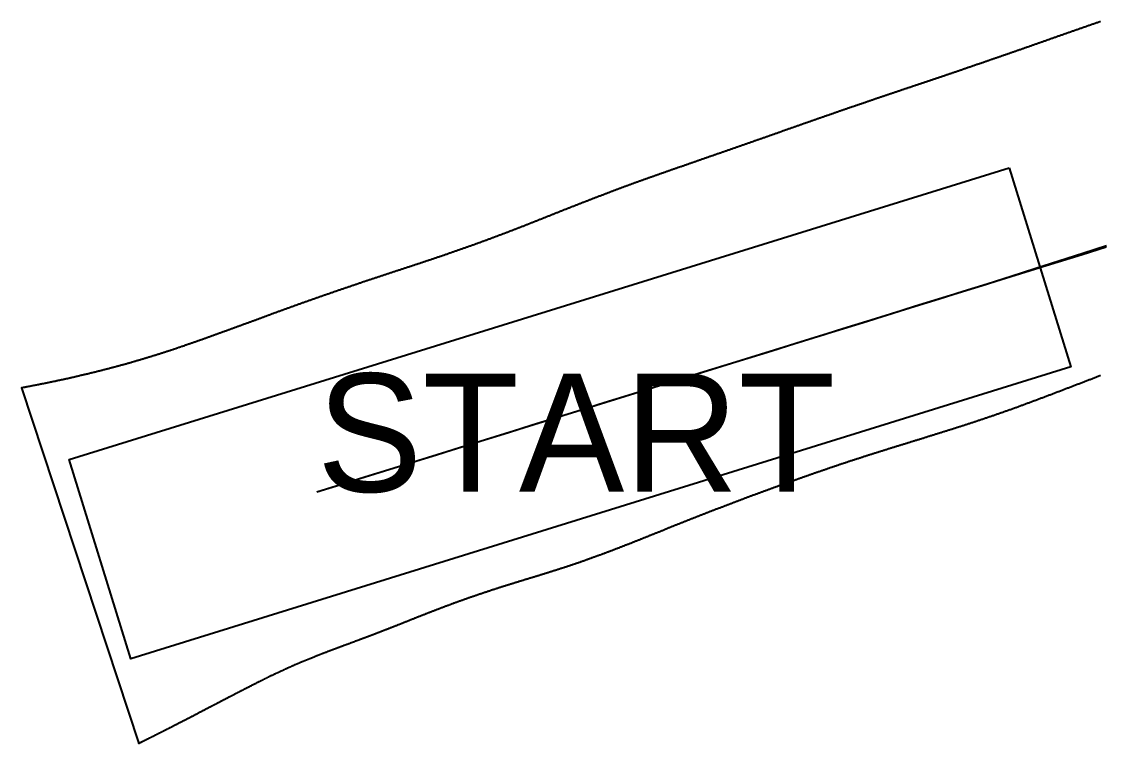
# Model space of a CAD drawing. Header units: millimetres. Extents: x -29284 to 23927, y -13272 to 6553.
# Drawn here: x -24173 to -11261, y -13272 to -4634 of the extents above; entities that cross this region are included whole.
import ezdxf

# ---------------------------------------------------------------- set-up
doc = ezdxf.new("R2010")
doc.units = ezdxf.units.MM
for name, color, linetype in [('PATH_FRONTAXLE_FWD', 4, 'Continuous'), ('PATH_REAR_FWD', 5, 'Continuous'), ('ROAD_BOUNDARY', 8, 'Continuous'), ('START_GOAL', 3, 'Continuous')]:
    doc.layers.add(name, color=color, linetype=linetype)

msp = doc.modelspace()

# ---------------------------------------------------------------- linework, layer by layer
at = {"layer": 'PATH_FRONTAXLE_FWD'}
msp.add_lwpolyline([(-14631, -8397), (-14344, -8308), (-14058, -8219), (-13771, -8130), (-13485, -8041), (-13198, -7953), (-12912, -7864), (-12625, -7775), (-12339, -7686), (-12052, -7597), (-11766, -7508), (-11479, -7419), (-11193, -7330)], dxfattribs=at)
at = {"layer": 'PATH_REAR_FWD'}
msp.add_lwpolyline([(-20639, -10261), (-20352, -10172), (-20066, -10083), (-19779, -9994), (-19493, -9905), (-19206, -9817), (-18920, -9728), (-18633, -9639), (-18347, -9550), (-18060, -9461), (-17774, -9372), (-17487, -9283), (-17201, -9194), (-16914, -9105), (-16628, -9017), (-16341, -8928), (-16055, -8839), (-15768, -8750), (-15481, -8661), (-15195, -8572), (-14908, -8483), (-14622, -8394), (-14335, -8306), (-14049, -8217), (-13762, -8128), (-13476, -8039), (-13189, -7950), (-12903, -7861), (-12617, -7771), (-12330, -7681), (-12045, -7589), (-11759, -7498), (-11473, -7406), (-11188, -7314)], dxfattribs=at)
at = {"layer": 'ROAD_BOUNDARY'}
msp.add_lwpolyline([(-11260, -4634), (-11269, -4637), (-11279, -4640), (-11288, -4643), (-11297, -4647), (-11307, -4650), (-11316, -4653), (-11325, -4656), (-11335, -4660), (-11344, -4663), (-11353, -4666), (-11363, -4669), (-11372, -4673), (-11381, -4676), (-11391, -4679), (-11400, -4682), (-11409, -4686), (-11419, -4689), (-11428, -4692), (-11437, -4696), (-11447, -4699), (-11456, -4702), (-11465, -4705), (-11474, -4708), (-11483, -4712), (-11492, -4715), (-11502, -4718), (-11511, -4721), (-11520, -4724), (-11529, -4728), (-11538, -4731), (-11547, -4734), (-11556, -4737), (-11566, -4740), (-11575, -4744), (-11584, -4747), (-11593, -4750), (-11602, -4753), (-11611, -4756), (-11620, -4760), (-11629, -4763), (-11639, -4766), (-11648, -4769), (-11657, -4772), (-11666, -4776), (-11675, -4779), (-11684, -4782), (-11693, -4785), (-11702, -4788), (-11711, -4792), (-11720, -4795), (-11729, -4798), (-11738, -4801), (-11747, -4804), (-11756, -4807), (-11765, -4810), (-11773, -4813), (-11782, -4816), (-11791, -4820), (-11800, -4823), (-11809, -4826), (-11818, -4829), (-11826, -4832), (-11835, -4835), (-11844, -4838), (-11853, -4841), (-11862, -4844), (-11870, -4847), (-11879, -4850), (-11888, -4853), (-11897, -4857), (-11905, -4860), (-11914, -4863), (-11923, -4866), (-11932, -4869), (-11940, -4872), (-11949, -4875), (-11958, -4878), (-11966, -4881), (-11975, -4884), (-11984, -4887), (-11993, -4890), (-12001, -4893), (-12010, -4896), (-12018, -4899), (-12027, -4902), (-12035, -4905), (-12044, -4908), (-12052, -4911), (-12061, -4914), (-12069, -4917), (-12077, -4920), (-12086, -4923), (-12094, -4926), (-12103, -4929), (-12111, -4932), (-12119, -4935), (-12128, -4938), (-12136, -4940), (-12144, -4943), (-12153, -4946), (-12161, -4949), (-12170, -4952), (-12178, -4955), (-12186, -4958), (-12195, -4961), (-12203, -4964), (-12211, -4967), (-12219, -4970), (-12228, -4972), (-12236, -4975), (-12244, -4978), (-12253, -4981), (-12261, -4984), (-12269, -4987), (-12277, -4990), (-12286, -4993), (-12294, -4995), (-12302, -4998), (-12310, -5001), (-12318, -5004), (-12326, -5007), (-12334, -5009), (-12342, -5012), (-12350, -5015), (-12358, -5018), (-12366, -5021), (-12374, -5023), (-12382, -5026), (-12390, -5029), (-12398, -5032), (-12406, -5034), (-12414, -5037), (-12421, -5040), (-12429, -5043), (-12437, -5045), (-12445, -5048), (-12453, -5051), (-12461, -5054), (-12469, -5056), (-12477, -5059), (-12485, -5062), (-12493, -5065), (-12501, -5067), (-12509, -5070), (-12517, -5073), (-12524, -5076), (-12532, -5078), (-12540, -5081), (-12548, -5084), (-12555, -5086), (-12563, -5089), (-12571, -5092), (-12578, -5094), (-12586, -5097), (-12594, -5100), (-12601, -5102), (-12609, -5105), (-12617, -5107), (-12624, -5110), (-12632, -5113), (-12640, -5115), (-12647, -5118), (-12655, -5121), (-12662, -5123), (-12670, -5126), (-12678, -5128), (-12685, -5131), (-12693, -5134), (-12700, -5136), (-12708, -5139), (-12716, -5142), (-12723, -5144), (-12731, -5147), (-12738, -5149), (-12746, -5152), (-12754, -5155), (-12761, -5157), (-12769, -5160), (-12776, -5162), (-12784, -5165), (-12791, -5167), (-12798, -5170), (-12806, -5172), (-12813, -5175), (-12821, -5178), (-12828, -5180), (-12835, -5183), (-12843, -5185), (-12850, -5188), (-12858, -5190), (-12865, -5193), (-12872, -5195), (-12880, -5198), (-12887, -5200), (-12895, -5203), (-12902, -5205), (-12909, -5208), (-12917, -5210), (-12924, -5213), (-12931, -5215), (-12939, -5218), (-12946, -5220), (-12953, -5223), (-12961, -5225), (-12968, -5228), (-12975, -5230), (-12983, -5233), (-12990, -5235), (-12997, -5238), (-13005, -5240), (-13012, -5243), (-13019, -5245), (-13027, -5248), (-13034, -5250), (-13041, -5253), (-13048, -5255), (-13056, -5258), (-13063, -5260), (-13070, -5263), (-13077, -5265), (-13085, -5267), (-13092, -5270), (-13099, -5272), (-13106, -5275), (-13113, -5277), (-13121, -5280), (-13128, -5282), (-13135, -5285), (-13142, -5287), (-13150, -5289), (-13157, -5292), (-13164, -5294), (-13171, -5297), (-13178, -5299), (-13186, -5302), (-13193, -5304), (-13200, -5307), (-13207, -5309), (-13214, -5311), (-13222, -5314), (-13229, -5316), (-13236, -5319), (-13243, -5321), (-13250, -5324), (-13258, -5326), (-13265, -5328), (-13272, -5331), (-13279, -5333), (-13286, -5336), (-13294, -5338), (-13301, -5341), (-13308, -5343), (-13315, -5345), (-13322, -5348), (-13330, -5350), (-13337, -5353), (-13344, -5355), (-13351, -5358), (-13358, -5360), (-13365, -5362), (-13373, -5365), (-13380, -5367), (-13387, -5370), (-13394, -5372), (-13401, -5374), (-13409, -5377), (-13416, -5379), (-13423, -5382), (-13430, -5384), (-13437, -5387), (-13445, -5389), (-13452, -5391), (-13459, -5394), (-13466, -5396), (-13473, -5399), (-13481, -5401), (-13488, -5404), (-13495, -5406), (-13502, -5408), (-13510, -5411), (-13517, -5413), (-13524, -5416), (-13531, -5418), (-13539, -5421), (-13546, -5423), (-13553, -5426), (-13560, -5428), (-13568, -5430), (-13575, -5433), (-13582, -5435), (-13589, -5438), (-13597, -5440), (-13604, -5443), (-13611, -5445), (-13618, -5448), (-13626, -5450), (-13633, -5452), (-13640, -5455), (-13648, -5457), (-13655, -5460), (-13662, -5462), (-13669, -5465), (-13677, -5467), (-13684, -5470), (-13691, -5472), (-13698, -5474), (-13706, -5477), (-13713, -5479), (-13721, -5482), (-13728, -5484), (-13735, -5487), (-13743, -5489), (-13750, -5492), (-13758, -5494), (-13765, -5497), (-13772, -5499), (-13780, -5502), (-13787, -5504), (-13795, -5507), (-13802, -5509), (-13810, -5512), (-13817, -5514), (-13825, -5517), (-13832, -5520), (-13839, -5522), (-13847, -5525), (-13854, -5527), (-13862, -5530), (-13869, -5532), (-13877, -5535), (-13884, -5537), (-13892, -5540), (-13899, -5542), (-13907, -5545), (-13914, -5547), (-13921, -5550), (-13929, -5552), (-13936, -5555), (-13944, -5557), (-13952, -5560), (-13959, -5563), (-13967, -5565), (-13975, -5568), (-13982, -5570), (-13990, -5573), (-13998, -5576), (-14005, -5578), (-14013, -5581), (-14021, -5583), (-14028, -5586), (-14036, -5589), (-14044, -5591), (-14051, -5594), (-14059, -5597), (-14067, -5599), (-14074, -5602), (-14082, -5604), (-14090, -5607), (-14098, -5610), (-14105, -5612), (-14113, -5615), (-14121, -5618), (-14129, -5620), (-14136, -5623), (-14144, -5626), (-14152, -5628), (-14159, -5631), (-14167, -5633), (-14175, -5636), (-14183, -5639), (-14191, -5641), (-14198, -5644), (-14206, -5647), (-14214, -5650), (-14222, -5652), (-14230, -5655), (-14238, -5658), (-14246, -5661), (-14254, -5663), (-14262, -5666), (-14270, -5669), (-14278, -5671), (-14286, -5674), (-14294, -5677), (-14302, -5680), (-14310, -5683), (-14318, -5685), (-14326, -5688), (-14334, -5691), (-14342, -5694), (-14350, -5696), (-14358, -5699), (-14366, -5702), (-14374, -5705), (-14383, -5707), (-14391, -5710), (-14399, -5713), (-14407, -5716), (-14415, -5719), (-14423, -5721), (-14431, -5724), (-14439, -5727), (-14447, -5730), (-14455, -5733), (-14464, -5736), (-14472, -5738), (-14480, -5741), (-14488, -5744), (-14497, -5747), (-14505, -5750), (-14513, -5753), (-14522, -5756), (-14530, -5759), (-14538, -5761), (-14546, -5764), (-14555, -5767), (-14563, -5770), (-14571, -5773), (-14580, -5776), (-14588, -5779), (-14596, -5782), (-14605, -5785), (-14613, -5788), (-14621, -5790), (-14630, -5793), (-14638, -5796), (-14647, -5799), (-14655, -5802), (-14663, -5805), (-14672, -5808), (-14680, -5811), (-14688, -5814), (-14697, -5817), (-14705, -5820), (-14714, -5823), (-14722, -5826), (-14731, -5829), (-14739, -5832), (-14748, -5835), (-14756, -5838), (-14765, -5841), (-14773, -5844), (-14782, -5846), (-14790, -5849), (-14799, -5852), (-14807, -5855), (-14816, -5858), (-14825, -5861), (-14833, -5864), (-14842, -5868), (-14850, -5871), (-14859, -5874), (-14867, -5877), (-14876, -5880), (-14885, -5883), (-14893, -5886), (-14902, -5889), (-14910, -5892), (-14919, -5895), (-14927, -5898), (-14936, -5901), (-14945, -5904), (-14953, -5907), (-14962, -5910), (-14970, -5913), (-14979, -5916), (-14988, -5919), (-14996, -5922), (-15005, -5925), (-15014, -5928), (-15022, -5931), (-15031, -5934), (-15040, -5937), (-15048, -5940), (-15057, -5943), (-15066, -5946), (-15074, -5949), (-15083, -5952), (-15092, -5955), (-15100, -5959), (-15109, -5962), (-15118, -5965), (-15127, -5968), (-15135, -5971), (-15144, -5974), (-15153, -5977), (-15161, -5980), (-15170, -5983), (-15179, -5986), (-15187, -5989), (-15196, -5992), (-15205, -5995), (-15214, -5998), (-15222, -6001), (-15231, -6004), (-15240, -6008), (-15248, -6011), (-15257, -6014), (-15266, -6017), (-15274, -6020), (-15283, -6023), (-15292, -6026), (-15300, -6029), (-15309, -6032), (-15318, -6035), (-15327, -6038), (-15335, -6041), (-15344, -6044), (-15353, -6047), (-15361, -6050), (-15370, -6053), (-15379, -6056), (-15387, -6059), (-15396, -6062), (-15405, -6066), (-15413, -6069), (-15422, -6072), (-15431, -6075), (-15439, -6078), (-15448, -6081), (-15457, -6084), (-15465, -6087), (-15474, -6090), (-15483, -6093), (-15491, -6096), (-15500, -6099), (-15509, -6102), (-15517, -6105), (-15526, -6108), (-15535, -6111), (-15543, -6114), (-15552, -6117), (-15561, -6120), (-15569, -6123), (-15578, -6126), (-15586, -6129), (-15595, -6132), (-15603, -6135), (-15612, -6138), (-15621, -6141), (-15629, -6144), (-15638, -6147), (-15646, -6150), (-15655, -6153), (-15663, -6156), (-15672, -6159), (-15680, -6162), (-15689, -6165), (-15698, -6168), (-15706, -6171), (-15715, -6174), (-15723, -6177), (-15732, -6180), (-15740, -6183), (-15749, -6186), (-15757, -6189), (-15766, -6192), (-15774, -6195), (-15783, -6198), (-15791, -6201), (-15800, -6204), (-15808, -6207), (-15817, -6209), (-15825, -6212), (-15834, -6215), (-15842, -6218), (-15850, -6221), (-15859, -6224), (-15867, -6227), (-15876, -6230), (-15884, -6233), (-15892, -6236), (-15901, -6239), (-15909, -6241), (-15918, -6244), (-15926, -6247), (-15934, -6250), (-15943, -6253), (-15951, -6256), (-15959, -6259), (-15968, -6262), (-15976, -6265), (-15984, -6268), (-15993, -6270), (-16001, -6273), (-16009, -6276), (-16018, -6279), (-16026, -6282), (-16034, -6285), (-16043, -6288), (-16051, -6291), (-16059, -6293), (-16068, -6296), (-16076, -6299), (-16084, -6302), (-16092, -6305), (-16101, -6308), (-16109, -6311), (-16117, -6313), (-16125, -6316), (-16133, -6319), (-16142, -6322), (-16150, -6325), (-16158, -6328), (-16166, -6330), (-16174, -6333), (-16182, -6336), (-16191, -6339), (-16199, -6342), (-16207, -6345), (-16215, -6347), (-16223, -6350), (-16231, -6353), (-16240, -6356), (-16248, -6359), (-16256, -6362), (-16264, -6364), (-16272, -6367), (-16280, -6370), (-16288, -6373), (-16297, -6376), (-16305, -6379), (-16313, -6381), (-16321, -6384), (-16329, -6387), (-16337, -6390), (-16345, -6393), (-16353, -6395), (-16361, -6398), (-16369, -6401), (-16377, -6404), (-16386, -6407), (-16394, -6409), (-16402, -6412), (-16410, -6415), (-16418, -6418), (-16426, -6421), (-16434, -6424), (-16442, -6426), (-16450, -6429), (-16458, -6432), (-16466, -6435), (-16474, -6438), (-16482, -6440), (-16490, -6443), (-16498, -6446), (-16506, -6449), (-16514, -6452), (-16522, -6454), (-16530, -6457), (-16538, -6460), (-16546, -6463), (-16554, -6466), (-16562, -6469), (-16570, -6471), (-16578, -6474), (-16586, -6477), (-16594, -6480), (-16602, -6483), (-16610, -6486), (-16618, -6488), (-16626, -6491), (-16634, -6494), (-16642, -6497), (-16650, -6500), (-16658, -6503), (-16666, -6505), (-16674, -6508), (-16682, -6511), (-16690, -6514), (-16698, -6517), (-16706, -6520), (-16714, -6522), (-16722, -6525), (-16730, -6528), (-16738, -6531), (-16746, -6534), (-16754, -6537), (-16762, -6540), (-16769, -6542), (-16777, -6545), (-16785, -6548), (-16793, -6551), (-16801, -6554), (-16809, -6557), (-16817, -6560), (-16825, -6563), (-16833, -6565), (-16841, -6568), (-16849, -6571), (-16857, -6574), (-16865, -6577), (-16873, -6580), (-16881, -6583), (-16889, -6586), (-16897, -6589), (-16905, -6592), (-16913, -6595), (-16921, -6598), (-16929, -6600), (-16937, -6603), (-16945, -6606), (-16953, -6609), (-16961, -6612), (-16969, -6615), (-16977, -6618), (-16985, -6621), (-16993, -6624), (-17001, -6627), (-17009, -6630), (-17017, -6633), (-17025, -6636), (-17033, -6639), (-17041, -6642), (-17049, -6645), (-17057, -6648), (-17065, -6651), (-17073, -6654), (-17081, -6657), (-17089, -6660), (-17097, -6663), (-17105, -6666), (-17113, -6669), (-17121, -6672), (-17129, -6675), (-17137, -6678), (-17145, -6681), (-17153, -6684), (-17161, -6687), (-17170, -6690), (-17178, -6693), (-17186, -6696), (-17194, -6700), (-17202, -6703), (-17210, -6706), (-17218, -6709), (-17226, -6712), (-17234, -6715), (-17242, -6718), (-17250, -6721), (-17259, -6724), (-17267, -6727), (-17275, -6730), (-17283, -6734), (-17291, -6737), (-17299, -6740), (-17307, -6743), (-17315, -6746), (-17323, -6749), (-17332, -6752), (-17340, -6755), (-17348, -6759), (-17356, -6762), (-17364, -6765), (-17372, -6768), (-17380, -6771), (-17388, -6774), (-17397, -6778), (-17405, -6781), (-17413, -6784), (-17421, -6787), (-17429, -6790), (-17438, -6794), (-17446, -6797), (-17454, -6800), (-17462, -6803), (-17471, -6806), (-17479, -6810), (-17487, -6813), (-17495, -6816), (-17503, -6819), (-17512, -6823), (-17520, -6826), (-17528, -6829), (-17536, -6832), (-17545, -6836), (-17553, -6839), (-17561, -6842), (-17569, -6845), (-17577, -6848), (-17586, -6852), (-17594, -6855), (-17602, -6858), (-17610, -6862), (-17619, -6865), (-17627, -6868), (-17635, -6871), (-17643, -6875), (-17652, -6878), (-17660, -6881), (-17668, -6884), (-17677, -6888), (-17685, -6891), (-17693, -6894), (-17702, -6898), (-17710, -6901), (-17718, -6904), (-17727, -6908), (-17735, -6911), (-17743, -6914), (-17752, -6918), (-17760, -6921), (-17768, -6924), (-17777, -6927), (-17785, -6931), (-17793, -6934), (-17802, -6937), (-17810, -6941), (-17818, -6944), (-17827, -6947), (-17835, -6951), (-17843, -6954), (-17852, -6957), (-17860, -6961), (-17868, -6964), (-17877, -6967), (-17885, -6971), (-17893, -6974), (-17902, -6977), (-17910, -6981), (-17919, -6984), (-17927, -6987), (-17935, -6991), (-17944, -6994), (-17952, -6997), (-17961, -7001), (-17969, -7004), (-17977, -7007), (-17986, -7011), (-17994, -7014), (-18003, -7017), (-18011, -7021), (-18020, -7024), (-18028, -7027), (-18036, -7031), (-18045, -7034), (-18053, -7037), (-18062, -7041), (-18070, -7044), (-18079, -7047), (-18087, -7050), (-18095, -7054), (-18104, -7057), (-18112, -7060), (-18121, -7064), (-18129, -7067), (-18138, -7070), (-18146, -7074), (-18154, -7077), (-18163, -7080), (-18171, -7084), (-18180, -7087), (-18188, -7090), (-18197, -7093), (-18205, -7097), (-18214, -7100), (-18222, -7103), (-18231, -7107), (-18239, -7110), (-18248, -7113), (-18256, -7117), (-18264, -7120), (-18273, -7123), (-18281, -7126), (-18290, -7130), (-18298, -7133), (-18307, -7136), (-18315, -7139), (-18324, -7143), (-18332, -7146), (-18341, -7149), (-18349, -7152), (-18358, -7156), (-18366, -7159), (-18375, -7162), (-18383, -7165), (-18392, -7169), (-18400, -7172), (-18409, -7175), (-18417, -7178), (-18426, -7182), (-18434, -7185), (-18443, -7188), (-18451, -7191), (-18460, -7194), (-18468, -7198), (-18477, -7201), (-18485, -7204), (-18494, -7207), (-18502, -7210), (-18511, -7214), (-18519, -7217), (-18528, -7220), (-18536, -7223), (-18545, -7226), (-18553, -7230), (-18562, -7233), (-18570, -7236), (-18579, -7239), (-18587, -7242), (-18596, -7245), (-18604, -7248), (-18613, -7252), (-18621, -7255), (-18630, -7258), (-18639, -7261), (-18647, -7264), (-18656, -7267), (-18664, -7270), (-18673, -7273), (-18681, -7277), (-18690, -7280), (-18698, -7283), (-18707, -7286), (-18715, -7289), (-18724, -7292), (-18732, -7295), (-18741, -7298), (-18750, -7301), (-18758, -7304), (-18767, -7308), (-18775, -7311), (-18784, -7314), (-18792, -7317), (-18801, -7320), (-18809, -7323), (-18818, -7326), (-18827, -7329), (-18835, -7332), (-18844, -7335), (-18852, -7338), (-18861, -7341), (-18869, -7344), (-18878, -7347), (-18887, -7350), (-18895, -7353), (-18904, -7356), (-18912, -7359), (-18921, -7362), (-18930, -7365), (-18938, -7368), (-18947, -7371), (-18955, -7374), (-18964, -7377), (-18973, -7380), (-18981, -7383), (-18990, -7386), (-18998, -7389), (-19007, -7392), (-19016, -7395), (-19024, -7398), (-19033, -7401), (-19042, -7404), (-19050, -7407), (-19059, -7410), (-19068, -7413), (-19076, -7416), (-19085, -7419), (-19094, -7422), (-19102, -7425), (-19111, -7428), (-19120, -7431), (-19128, -7434), (-19137, -7437), (-19146, -7440), (-19154, -7443), (-19163, -7446), (-19172, -7449), (-19180, -7451), (-19189, -7454), (-19198, -7457), (-19206, -7460), (-19215, -7463), (-19224, -7466), (-19232, -7469), (-19241, -7472), (-19250, -7475), (-19258, -7478), (-19267, -7481), (-19276, -7484), (-19285, -7487), (-19294, -7490), (-19302, -7493), (-19311, -7495), (-19320, -7498), (-19329, -7501), (-19337, -7504), (-19346, -7507), (-19355, -7510), (-19364, -7513), (-19373, -7516), (-19381, -7519), (-19390, -7522), (-19399, -7525), (-19408, -7528), (-19417, -7531), (-19425, -7533), (-19434, -7536), (-19443, -7539), (-19452, -7542), (-19461, -7545), (-19469, -7548), (-19478, -7551), (-19487, -7554), (-19496, -7557), (-19505, -7560), (-19514, -7563), (-19522, -7566), (-19531, -7568), (-19540, -7571), (-19549, -7574), (-19558, -7577), (-19567, -7580), (-19576, -7583), (-19585, -7586), (-19594, -7589), (-19603, -7592), (-19612, -7595), (-19620, -7598), (-19629, -7601), (-19638, -7604), (-19647, -7607), (-19656, -7610), (-19665, -7613), (-19674, -7615), (-19683, -7618), (-19692, -7621), (-19701, -7624), (-19710, -7627), (-19719, -7630), (-19728, -7633), (-19737, -7636), (-19746, -7639), (-19755, -7642), (-19764, -7645), (-19773, -7648), (-19782, -7651), (-19791, -7654), (-19800, -7657), (-19809, -7660), (-19818, -7663), (-19827, -7666), (-19836, -7669), (-19845, -7672), (-19854, -7675), (-19863, -7678), (-19872, -7681), (-19881, -7684), (-19890, -7687), (-19899, -7690), (-19909, -7693), (-19918, -7696), (-19927, -7699), (-19936, -7702), (-19945, -7705), (-19954, -7708), (-19963, -7711), (-19972, -7714), (-19981, -7717), (-19990, -7720), (-20000, -7723), (-20009, -7726), (-20018, -7729), (-20027, -7732), (-20036, -7735), (-20045, -7738), (-20054, -7741), (-20063, -7744), (-20072, -7747), (-20082, -7750), (-20091, -7753), (-20100, -7756), (-20109, -7759), (-20118, -7763), (-20127, -7766), (-20136, -7769), (-20145, -7772), (-20155, -7775), (-20164, -7778), (-20173, -7781), (-20182, -7784), (-20191, -7787), (-20200, -7790), (-20210, -7793), (-20219, -7796), (-20228, -7800), (-20237, -7803), (-20246, -7806), (-20256, -7809), (-20265, -7812), (-20274, -7815), (-20283, -7818), (-20292, -7821), (-20301, -7824), (-20311, -7828), (-20320, -7831), (-20329, -7834), (-20338, -7837), (-20347, -7840), (-20356, -7843), (-20365, -7846), (-20375, -7849), (-20384, -7853), (-20393, -7856), (-20402, -7859), (-20411, -7862), (-20420, -7865), (-20430, -7868), (-20439, -7872), (-20448, -7875), (-20457, -7878), (-20466, -7881), (-20475, -7884), (-20484, -7887), (-20493, -7890), (-20502, -7894), (-20512, -7897), (-20521, -7900), (-20530, -7903), (-20539, -7906), (-20548, -7909), (-20557, -7913), (-20566, -7916), (-20575, -7919), (-20584, -7922), (-20593, -7925), (-20602, -7928), (-20612, -7932), (-20621, -7935), (-20630, -7938), (-20639, -7941), (-20648, -7944), (-20657, -7948), (-20666, -7951), (-20675, -7954), (-20684, -7957), (-20693, -7960), (-20702, -7963), (-20711, -7967), (-20720, -7970), (-20729, -7973), (-20738, -7976), (-20747, -7979), (-20756, -7982), (-20765, -7986), (-20773, -7989), (-20782, -7992), (-20791, -7995), (-20800, -7998), (-20809, -8001), (-20818, -8005), (-20827, -8008), (-20836, -8011), (-20844, -8014), (-20853, -8017), (-20862, -8020), (-20871, -8024), (-20880, -8027), (-20889, -8030), (-20897, -8033), (-20906, -8036), (-20915, -8039), (-20924, -8043), (-20933, -8046), (-20941, -8049), (-20950, -8052), (-20959, -8055), (-20968, -8058), (-20977, -8062), (-20985, -8065), (-20994, -8068), (-21003, -8071), (-21011, -8074), (-21020, -8077), (-21028, -8080), (-21037, -8083), (-21045, -8087), (-21054, -8090), (-21063, -8093), (-21071, -8096), (-21080, -8099), (-21088, -8102), (-21097, -8105), (-21105, -8108), (-21114, -8111), (-21122, -8114), (-21131, -8118), (-21139, -8121), (-21148, -8124), (-21156, -8127), (-21164, -8130), (-21173, -8133), (-21181, -8136), (-21190, -8139), (-21198, -8142), (-21207, -8145), (-21215, -8148), (-21223, -8151), (-21232, -8155), (-21240, -8158), (-21249, -8161), (-21257, -8164), (-21265, -8167), (-21274, -8170), (-21282, -8173), (-21290, -8176), (-21298, -8179), (-21306, -8182), (-21314, -8185), (-21322, -8188), (-21330, -8191), (-21339, -8194), (-21347, -8197), (-21355, -8200), (-21363, -8203), (-21371, -8206), (-21379, -8209), (-21387, -8211), (-21395, -8214), (-21403, -8217), (-21411, -8220), (-21419, -8223), (-21427, -8226), (-21435, -8229), (-21443, -8232), (-21451, -8235), (-21459, -8238), (-21467, -8241), (-21475, -8244), (-21483, -8247), (-21491, -8250), (-21499, -8253), (-21507, -8256), (-21515, -8259), (-21523, -8262), (-21531, -8264), (-21538, -8267), (-21546, -8270), (-21554, -8273), (-21561, -8276), (-21569, -8279), (-21577, -8281), (-21584, -8284), (-21592, -8287), (-21600, -8290), (-21607, -8293), (-21615, -8295), (-21623, -8298), (-21630, -8301), (-21638, -8304), (-21646, -8307), (-21653, -8309), (-21661, -8312), (-21669, -8315), (-21676, -8318), (-21684, -8321), (-21691, -8323), (-21699, -8326), (-21707, -8329), (-21714, -8332), (-21722, -8334), (-21729, -8337), (-21737, -8340), (-21744, -8343), (-21752, -8346), (-21760, -8348), (-21767, -8351), (-21775, -8354), (-21782, -8356), (-21789, -8359), (-21797, -8362), (-21804, -8364), (-21811, -8367), (-21819, -8370), (-21826, -8372), (-21833, -8375), (-21841, -8378), (-21848, -8380), (-21855, -8383), (-21863, -8386), (-21870, -8388), (-21877, -8391), (-21885, -8394), (-21892, -8396), (-21899, -8399), (-21907, -8402), (-21914, -8404), (-21921, -8407), (-21929, -8410), (-21936, -8412), (-21943, -8415), (-21951, -8417), (-21958, -8420), (-21965, -8423), (-21973, -8425), (-21980, -8428), (-21987, -8430), (-21994, -8433), (-22002, -8436), (-22009, -8438), (-22016, -8441), (-22023, -8443), (-22031, -8446), (-22038, -8448), (-22045, -8451), (-22052, -8453), (-22059, -8456), (-22067, -8459), (-22074, -8461), (-22081, -8464), (-22088, -8466), (-22095, -8469), (-22103, -8471), (-22110, -8474), (-22117, -8476), (-22124, -8479), (-22131, -8481), (-22138, -8484), (-22146, -8486), (-22153, -8489), (-22160, -8491), (-22167, -8494), (-22174, -8496), (-22182, -8499), (-22189, -8501), (-22196, -8504), (-22203, -8506), (-22210, -8508), (-22218, -8511), (-22225, -8513), (-22232, -8516), (-22239, -8518), (-22246, -8521), (-22254, -8523), (-22261, -8526), (-22268, -8528), (-22275, -8531), (-22282, -8533), (-22290, -8535), (-22297, -8538), (-22304, -8540), (-22311, -8543), (-22319, -8545), (-22326, -8548), (-22333, -8550), (-22340, -8552), (-22347, -8555), (-22355, -8557), (-22362, -8560), (-22369, -8562), (-22376, -8564), (-22384, -8567), (-22391, -8569), (-22398, -8572), (-22405, -8574), (-22413, -8576), (-22420, -8579), (-22427, -8581), (-22434, -8583), (-22442, -8586), (-22449, -8588), (-22456, -8590), (-22464, -8593), (-22471, -8595), (-22478, -8598), (-22486, -8600), (-22493, -8602), (-22501, -8605), (-22508, -8607), (-22515, -8609), (-22523, -8612), (-22530, -8614), (-22538, -8617), (-22545, -8619), (-22553, -8621), (-22560, -8624), (-22567, -8626), (-22575, -8628), (-22582, -8631), (-22590, -8633), (-22597, -8635), (-22605, -8638), (-22612, -8640), (-22620, -8642), (-22627, -8645), (-22635, -8647), (-22642, -8649), (-22650, -8651), (-22657, -8654), (-22665, -8656), (-22672, -8658), (-22680, -8661), (-22687, -8663), (-22695, -8665), (-22703, -8667), (-22710, -8670), (-22718, -8672), (-22726, -8674), (-22734, -8677), (-22742, -8679), (-22749, -8681), (-22757, -8684), (-22765, -8686), (-22773, -8688), (-22781, -8691), (-22788, -8693), (-22796, -8695), (-22804, -8698), (-22812, -8700), (-22820, -8702), (-22828, -8704), (-22836, -8707), (-22843, -8709), (-22851, -8711), (-22859, -8714), (-22867, -8716), (-22875, -8718), (-22883, -8720), (-22891, -8723), (-22899, -8725), (-22907, -8727), (-22915, -8729), (-22923, -8732), (-22931, -8734), (-22939, -8736), (-22947, -8738), (-22955, -8740), (-22963, -8743), (-22971, -8745), (-22980, -8747), (-22988, -8750), (-22996, -8752), (-23004, -8754), (-23013, -8756), (-23021, -8759), (-23029, -8761), (-23038, -8763), (-23046, -8765), (-23055, -8768), (-23063, -8770), (-23071, -8772), (-23080, -8774), (-23088, -8777), (-23097, -8779), (-23105, -8781), (-23114, -8783), (-23122, -8786), (-23130, -8788), (-23139, -8790), (-23147, -8792), (-23156, -8794), (-23164, -8797), (-23173, -8799), (-23181, -8801), (-23190, -8803), (-23199, -8805), (-23207, -8808), (-23216, -8810), (-23224, -8812), (-23233, -8814), (-23242, -8816), (-23251, -8819), (-23260, -8821), (-23269, -8823), (-23278, -8825), (-23287, -8828), (-23296, -8830), (-23305, -8832), (-23314, -8834), (-23323, -8837), (-23332, -8839), (-23341, -8841), (-23350, -8843), (-23359, -8845), (-23368, -8848), (-23377, -8850), (-23386, -8852), (-23395, -8854), (-23404, -8856), (-23414, -8858), (-23423, -8861), (-23432, -8863), (-23441, -8865), (-23450, -8867), (-23459, -8869), (-23469, -8871), (-23478, -8874), (-23487, -8876), (-23497, -8878), (-23506, -8880), (-23515, -8882), (-23523, -8884), (-23531, -8886), (-23538, -8887), (-23546, -8889), (-23553, -8891), (-23561, -8893), (-23569, -8894), (-23577, -8896), (-23585, -8898), (-23592, -8900), (-23600, -8901), (-23608, -8903), (-23616, -8905), (-23623, -8907), (-23631, -8908), (-23639, -8910), (-23647, -8912), (-23655, -8913), (-23663, -8915), (-23670, -8917), (-23678, -8919), (-23686, -8920), (-23694, -8922), (-23702, -8924), (-23710, -8925), (-23718, -8927), (-23726, -8929), (-23734, -8930), (-23742, -8932), (-23750, -8934), (-23758, -8936), (-23765, -8937), (-23772, -8939), (-23778, -8940), (-23784, -8941), (-23790, -8942), (-23796, -8944), (-23802, -8945), (-23808, -8946), (-23815, -8947), (-23821, -8949), (-23827, -8950), (-23833, -8951), (-23839, -8953), (-23846, -8954), (-23852, -8955), (-23858, -8956), (-23864, -8958), (-23871, -8959), (-23877, -8960), (-23883, -8961), (-23889, -8963), (-23895, -8964), (-23902, -8965), (-23908, -8967), (-23914, -8968), (-23920, -8969), (-23927, -8970), (-23933, -8971), (-23939, -8973), (-23946, -8974), (-23953, -8975), (-23959, -8977), (-23964, -8978), (-23969, -8979), (-23974, -8980), (-23978, -8980), (-23982, -8981), (-23986, -8982), (-23990, -8983), (-23994, -8984), (-23999, -8984), (-24003, -8985), (-24007, -8986), (-24012, -8987), (-24016, -8988), (-24020, -8989), (-24025, -8989), (-24029, -8990), (-24033, -8991), (-24037, -8992), (-24042, -8993), (-24046, -8994), (-24050, -8994), (-24055, -8995), (-24059, -8996), (-24063, -8997), (-24068, -8998), (-24072, -8999), (-24076, -8999), (-24081, -9000), (-24085, -9001), (-24090, -9002), (-24094, -9003), (-24099, -9004), (-24103, -9004), (-24105, -9005), (-24108, -9005), (-24109, -9006), (-24111, -9006), (-24113, -9006), (-24116, -9007), (-24118, -9007), (-24120, -9008), (-24122, -9008), (-24125, -9008), (-24127, -9009), (-24129, -9009), (-24131, -9010), (-24133, -9010), (-24135, -9011), (-24138, -9011), (-24140, -9011), (-24142, -9012), (-24144, -9012), (-24147, -9013), (-24149, -9013), (-24151, -9013), (-24153, -9014), (-24155, -9014), (-24158, -9015), (-24160, -9015), (-24162, -9015), (-24164, -9016), (-24166, -9016), (-24169, -9017), (-24171, -9017), (-24173, -9017), (-22771, -13272), (-22770, -13271), (-22768, -13271), (-22767, -13270), (-22765, -13269), (-22764, -13268), (-22762, -13268), (-22761, -13267), (-22759, -13266), (-22758, -13265), (-22757, -13265), (-22755, -13264), (-22754, -13263), (-22752, -13262), (-22751, -13262), (-22749, -13261), (-22748, -13260), (-22746, -13259), (-22745, -13259), (-22743, -13258), (-22742, -13257), (-22740, -13257), (-22739, -13256), (-22737, -13255), (-22736, -13254), (-22734, -13254), (-22733, -13253), (-22731, -13252), (-22730, -13251), (-22729, -13251), (-22728, -13250), (-22726, -13249), (-22724, -13248), (-22722, -13247), (-22719, -13246), (-22716, -13244), (-22712, -13243), (-22709, -13241), (-22707, -13240), (-22704, -13238), (-22701, -13237), (-22698, -13235), (-22695, -13234), (-22692, -13232), (-22689, -13231), (-22686, -13229), (-22683, -13228), (-22680, -13226), (-22677, -13225), (-22675, -13223), (-22672, -13222), (-22669, -13221), (-22666, -13219), (-22663, -13218), (-22660, -13216), (-22657, -13215), (-22654, -13213), (-22651, -13212), (-22648, -13210), (-22645, -13209), (-22643, -13207), (-22640, -13206), (-22637, -13205), (-22634, -13203), (-22631, -13201), (-22627, -13199), (-22623, -13197), (-22618, -13195), (-22614, -13193), (-22609, -13190), (-22605, -13188), (-22601, -13186), (-22597, -13184), (-22592, -13182), (-22588, -13180), (-22584, -13178), (-22579, -13175), (-22575, -13173), (-22571, -13171), (-22566, -13169), (-22562, -13167), (-22558, -13164), (-22554, -13162), (-22549, -13160), (-22545, -13158), (-22541, -13156), (-22537, -13154), (-22532, -13151), (-22528, -13149), (-22524, -13147), (-22519, -13145), (-22515, -13143), (-22511, -13141), (-22507, -13138), (-22503, -13136), (-22498, -13134), (-22494, -13132), (-22489, -13129), (-22483, -13126), (-22477, -13123), (-22471, -13120), (-22466, -13118), (-22460, -13115), (-22455, -13112), (-22449, -13109), (-22443, -13106), (-22438, -13103), (-22432, -13101), (-22427, -13098), (-22421, -13095), (-22416, -13092), (-22410, -13089), (-22404, -13086), (-22399, -13083), (-22393, -13081), (-22388, -13078), (-22382, -13075), (-22377, -13072), (-22371, -13069), (-22366, -13066), (-22360, -13064), (-22354, -13061), (-22349, -13058), (-22343, -13055), (-22338, -13052), (-22333, -13049), (-22327, -13047), (-22322, -13044), (-22316, -13041), (-22309, -13038), (-22303, -13034), (-22296, -13031), (-22289, -13027), (-22282, -13023), (-22275, -13020), (-22269, -13016), (-22262, -13013), (-22255, -13010), (-22248, -13006), (-22242, -13003), (-22235, -12999), (-22228, -12996), (-22222, -12992), (-22215, -12989), (-22208, -12985), (-22201, -12982), (-22195, -12978), (-22188, -12975), (-22181, -12971), (-22175, -12968), (-22168, -12965), (-22161, -12961), (-22155, -12958), (-22148, -12954), (-22141, -12951), (-22135, -12947), (-22128, -12944), (-22121, -12940), (-22115, -12937), (-22108, -12933), (-22101, -12930), (-22095, -12927), (-22088, -12923), (-22082, -12920), (-22075, -12917), (-22069, -12913), (-22062, -12910), (-22056, -12906), (-22050, -12903), (-22043, -12900), (-22037, -12896), (-22030, -12893), (-22024, -12890), (-22017, -12886), (-22011, -12883), (-22004, -12880), (-21998, -12876), (-21991, -12873), (-21985, -12869), (-21979, -12866), (-21972, -12863), (-21966, -12859), (-21959, -12856), (-21953, -12853), (-21946, -12849), (-21940, -12846), (-21934, -12843), (-21927, -12839), (-21921, -12836), (-21914, -12833), (-21908, -12829), (-21902, -12826), (-21895, -12823), (-21889, -12819), (-21883, -12816), (-21877, -12813), (-21870, -12810), (-21864, -12806), (-21858, -12803), (-21852, -12800), (-21846, -12797), (-21839, -12793), (-21833, -12790), (-21827, -12787), (-21821, -12784), (-21815, -12781), (-21808, -12777), (-21802, -12774), (-21796, -12771), (-21790, -12768), (-21784, -12764), (-21777, -12761), (-21771, -12758), (-21765, -12755), (-21759, -12752), (-21753, -12748), (-21747, -12745), (-21741, -12742), (-21734, -12739), (-21728, -12736), (-21722, -12732), (-21716, -12729), (-21710, -12726), (-21704, -12723), (-21698, -12720), (-21692, -12716), (-21686, -12713), (-21680, -12710), (-21674, -12707), (-21668, -12704), (-21662, -12701), (-21656, -12698), (-21650, -12695), (-21644, -12692), (-21638, -12689), (-21632, -12686), (-21626, -12682), (-21620, -12679), (-21614, -12676), (-21608, -12673), (-21603, -12670), (-21597, -12667), (-21591, -12664), (-21585, -12661), (-21579, -12658), (-21573, -12655), (-21567, -12652), (-21561, -12649), (-21555, -12646), (-21549, -12643), (-21544, -12640), (-21538, -12637), (-21532, -12634), (-21526, -12631), (-21520, -12628), (-21514, -12625), (-21508, -12622), (-21503, -12619), (-21497, -12616), (-21491, -12613), (-21486, -12610), (-21480, -12607), (-21474, -12604), (-21469, -12601), (-21463, -12598), (-21457, -12595), (-21452, -12593), (-21446, -12590), (-21440, -12587), (-21435, -12584), (-21429, -12581), (-21423, -12578), (-21418, -12575), (-21412, -12572), (-21407, -12570), (-21401, -12567), (-21395, -12564), (-21390, -12561), (-21384, -12558), (-21378, -12555), (-21373, -12553), (-21367, -12550), (-21362, -12547), (-21356, -12544), (-21350, -12541), (-21345, -12539), (-21339, -12536), (-21334, -12533), (-21328, -12530), (-21322, -12527), (-21317, -12525), (-21312, -12522), (-21306, -12519), (-21301, -12517), (-21296, -12514), (-21290, -12511), (-21285, -12509), (-21279, -12506), (-21274, -12503), (-21269, -12501), (-21263, -12498), (-21258, -12495), (-21252, -12493), (-21247, -12490), (-21242, -12488), (-21236, -12485), (-21231, -12482), (-21226, -12480), (-21220, -12477), (-21215, -12474), (-21209, -12472), (-21204, -12469), (-21199, -12467), (-21193, -12464), (-21188, -12461), (-21183, -12459), (-21177, -12456), (-21172, -12454), (-21167, -12451), (-21161, -12449), (-21156, -12446), (-21151, -12444), (-21146, -12441), (-21140, -12439), (-21135, -12436), (-21130, -12434), (-21125, -12431), (-21120, -12429), (-21115, -12426), (-21109, -12424), (-21104, -12422), (-21099, -12419), (-21094, -12417), (-21089, -12414), (-21084, -12412), (-21078, -12410), (-21073, -12407), (-21068, -12405), (-21063, -12402), (-21058, -12400), (-21053, -12398), (-21048, -12395), (-21042, -12393), (-21037, -12390), (-21032, -12388), (-21027, -12386), (-21022, -12383), (-21017, -12381), (-21012, -12379), (-21006, -12376), (-21001, -12374), (-20996, -12372), (-20991, -12369), (-20986, -12367), (-20981, -12365), (-20976, -12363), (-20971, -12360), (-20966, -12358), (-20961, -12356), (-20956, -12354), (-20951, -12351), (-20946, -12349), (-20941, -12347), (-20936, -12345), (-20931, -12343), (-20926, -12340), (-20921, -12338), (-20916, -12336), (-20911, -12334), (-20906, -12332), (-20901, -12329), (-20896, -12327), (-20891, -12325), (-20886, -12323), (-20881, -12321), (-20876, -12319), (-20871, -12316), (-20866, -12314), (-20861, -12312), (-20856, -12310), (-20851, -12308), (-20846, -12306), (-20841, -12304), (-20836, -12301), (-20831, -12299), (-20826, -12297), (-20821, -12295), (-20816, -12293), (-20811, -12291), (-20805, -12289), (-20800, -12287), (-20795, -12285), (-20790, -12282), (-20785, -12280), (-20780, -12278), (-20775, -12276), (-20770, -12274), (-20765, -12272), (-20760, -12270), (-20755, -12268), (-20750, -12266), (-20745, -12264), (-20740, -12262), (-20735, -12260), (-20730, -12258), (-20725, -12256), (-20720, -12254), (-20715, -12252), (-20710, -12250), (-20705, -12248), (-20700, -12246), (-20695, -12244), (-20690, -12242), (-20685, -12240), (-20680, -12238), (-20675, -12236), (-20670, -12234), (-20665, -12232), (-20660, -12229), (-20655, -12227), (-20650, -12225), (-20645, -12223), (-20640, -12221), (-20634, -12219), (-20629, -12217), (-20624, -12215), (-20619, -12213), (-20614, -12211), (-20609, -12209), (-20604, -12207), (-20598, -12205), (-20593, -12203), (-20588, -12201), (-20583, -12199), (-20578, -12197), (-20573, -12195), (-20568, -12193), (-20562, -12191), (-20557, -12189), (-20552, -12187), (-20547, -12185), (-20542, -12183), (-20537, -12181), (-20531, -12179), (-20526, -12178), (-20521, -12176), (-20516, -12174), (-20511, -12172), (-20506, -12170), (-20500, -12168), (-20495, -12166), (-20490, -12164), (-20484, -12161), (-20479, -12159), (-20473, -12157), (-20468, -12155), (-20462, -12153), (-20457, -12151), (-20452, -12149), (-20446, -12147), (-20441, -12145), (-20435, -12143), (-20430, -12141), (-20425, -12139), (-20419, -12137), (-20414, -12135), (-20408, -12133), (-20403, -12131), (-20397, -12129), (-20392, -12127), (-20387, -12125), (-20381, -12123), (-20376, -12121), (-20370, -12119), (-20365, -12117), (-20359, -12115), (-20354, -12113), (-20348, -12111), (-20343, -12109), (-20337, -12107), (-20332, -12105), (-20326, -12103), (-20320, -12100), (-20315, -12098), (-20309, -12096), (-20303, -12094), (-20297, -12092), (-20291, -12090), (-20286, -12088), (-20280, -12085), (-20274, -12083), (-20268, -12081), (-20262, -12079), (-20257, -12077), (-20251, -12075), (-20245, -12072), (-20239, -12070), (-20233, -12068), (-20228, -12066), (-20222, -12064), (-20216, -12062), (-20210, -12059), (-20204, -12057), (-20198, -12055), (-20192, -12053), (-20186, -12051), (-20181, -12049), (-20175, -12046), (-20169, -12044), (-20163, -12042), (-20157, -12040), (-20151, -12038), (-20145, -12035), (-20139, -12033), (-20133, -12031), (-20127, -12028), (-20120, -12026), (-20114, -12024), (-20108, -12021), (-20102, -12019), (-20096, -12017), (-20089, -12014), (-20083, -12012), (-20077, -12010), (-20071, -12007), (-20064, -12005), (-20058, -12003), (-20052, -12000), (-20045, -11998), (-20039, -11996), (-20033, -11993), (-20026, -11991), (-20020, -11988), (-20014, -11986), (-20008, -11984), (-20001, -11981), (-19995, -11979), (-19988, -11976), (-19982, -11974), (-19976, -11971), (-19969, -11969), (-19963, -11967), (-19957, -11964), (-19950, -11962), (-19944, -11959), (-19937, -11957), (-19931, -11954), (-19924, -11952), (-19917, -11949), (-19911, -11946), (-19904, -11944), (-19897, -11941), (-19891, -11939), (-19884, -11936), (-19877, -11934), (-19871, -11931), (-19864, -11928), (-19857, -11926), (-19851, -11923), (-19844, -11921), (-19837, -11918), (-19830, -11915), (-19824, -11913), (-19817, -11910), (-19810, -11907), (-19803, -11905), (-19796, -11902), (-19790, -11900), (-19783, -11897), (-19776, -11894), (-19769, -11892), (-19762, -11889), (-19756, -11886), (-19749, -11883), (-19742, -11881), (-19735, -11878), (-19728, -11875), (-19721, -11873), (-19714, -11870), (-19707, -11867), (-19700, -11864), (-19693, -11862), (-19686, -11859), (-19679, -11856), (-19672, -11853), (-19665, -11850), (-19658, -11848), (-19651, -11845), (-19644, -11842), (-19637, -11839), (-19630, -11836), (-19623, -11834), (-19616, -11831), (-19608, -11828), (-19601, -11825), (-19594, -11822), (-19587, -11820), (-19580, -11817), (-19573, -11814), (-19566, -11811), (-19558, -11808), (-19551, -11805), (-19544, -11803), (-19537, -11800), (-19530, -11797), (-19523, -11794), (-19515, -11791), (-19508, -11788), (-19501, -11785), (-19494, -11783), (-19486, -11780), (-19479, -11777), (-19472, -11774), (-19465, -11771), (-19457, -11768), (-19450, -11765), (-19443, -11762), (-19435, -11759), (-19428, -11757), (-19421, -11754), (-19414, -11751), (-19406, -11748), (-19399, -11745), (-19392, -11742), (-19384, -11739), (-19377, -11736), (-19369, -11733), (-19362, -11731), (-19355, -11728), (-19347, -11725), (-19340, -11722), (-19333, -11719), (-19325, -11716), (-19318, -11713), (-19310, -11710), (-19303, -11707), (-19296, -11705), (-19288, -11702), (-19281, -11699), (-19273, -11696), (-19266, -11693), (-19258, -11690), (-19251, -11687), (-19244, -11684), (-19236, -11682), (-19229, -11679), (-19221, -11676), (-19214, -11673), (-19207, -11670), (-19199, -11667), (-19192, -11664), (-19184, -11662), (-19177, -11659), (-19169, -11656), (-19162, -11653), (-19155, -11650), (-19147, -11647), (-19140, -11644), (-19132, -11642), (-19125, -11639), (-19117, -11636), (-19110, -11633), (-19102, -11630), (-19095, -11627), (-19087, -11625), (-19080, -11622), (-19072, -11619), (-19065, -11616), (-19057, -11613), (-19050, -11611), (-19042, -11608), (-19035, -11605), (-19027, -11602), (-19020, -11599), (-19012, -11597), (-19005, -11594), (-18998, -11591), (-18990, -11589), (-18983, -11586), (-18975, -11583), (-18968, -11580), (-18960, -11578), (-18953, -11575), (-18945, -11572), (-18938, -11569), (-18930, -11567), (-18923, -11564), (-18915, -11561), (-18908, -11559), (-18900, -11556), (-18893, -11553), (-18885, -11551), (-18878, -11548), (-18871, -11545), (-18863, -11543), (-18856, -11540), (-18848, -11537), (-18841, -11535), (-18833, -11532), (-18826, -11529), (-18818, -11527), (-18811, -11524), (-18803, -11522), (-18796, -11519), (-18788, -11516), (-18781, -11514), (-18773, -11511), (-18766, -11509), (-18758, -11506), (-18751, -11504), (-18744, -11501), (-18736, -11498), (-18729, -11496), (-18721, -11493), (-18714, -11491), (-18706, -11488), (-18699, -11486), (-18692, -11483), (-18684, -11481), (-18677, -11478), (-18669, -11476), (-18662, -11473), (-18654, -11471), (-18647, -11468), (-18639, -11466), (-18632, -11463), (-18625, -11461), (-18617, -11458), (-18610, -11456), (-18602, -11454), (-18595, -11451), (-18587, -11449), (-18580, -11446), (-18573, -11444), (-18565, -11441), (-18558, -11439), (-18550, -11436), (-18543, -11434), (-18536, -11432), (-18528, -11429), (-18521, -11427), (-18513, -11425), (-18506, -11422), (-18499, -11420), (-18491, -11417), (-18484, -11415), (-18477, -11413), (-18469, -11410), (-18462, -11408), (-18454, -11406), (-18447, -11403), (-18440, -11401), (-18432, -11399), (-18425, -11396), (-18418, -11394), (-18410, -11392), (-18403, -11389), (-18396, -11387), (-18388, -11385), (-18381, -11382), (-18374, -11380), (-18366, -11378), (-18359, -11376), (-18352, -11373), (-18344, -11371), (-18337, -11369), (-18329, -11366), (-18322, -11364), (-18315, -11362), (-18307, -11360), (-18300, -11357), (-18293, -11355), (-18286, -11353), (-18278, -11350), (-18271, -11348), (-18264, -11346), (-18256, -11344), (-18249, -11341), (-18242, -11339), (-18234, -11337), (-18227, -11335), (-18220, -11332), (-18212, -11330), (-18205, -11328), (-18198, -11326), (-18191, -11324), (-18183, -11321), (-18176, -11319), (-18169, -11317), (-18161, -11315), (-18154, -11312), (-18147, -11310), (-18140, -11308), (-18132, -11306), (-18125, -11303), (-18118, -11301), (-18110, -11299), (-18103, -11297), (-18096, -11295), (-18089, -11292), (-18081, -11290), (-18074, -11288), (-18067, -11286), (-18059, -11283), (-18052, -11281), (-18045, -11279), (-18038, -11277), (-18030, -11274), (-18023, -11272), (-18016, -11270), (-18008, -11268), (-18001, -11265), (-17994, -11263), (-17987, -11261), (-17979, -11259), (-17972, -11257), (-17965, -11254), (-17958, -11252), (-17950, -11250), (-17943, -11248), (-17936, -11245), (-17929, -11243), (-17921, -11241), (-17914, -11239), (-17907, -11236), (-17900, -11234), (-17892, -11232), (-17885, -11230), (-17878, -11227), (-17871, -11225), (-17863, -11223), (-17856, -11220), (-17849, -11218), (-17842, -11216), (-17834, -11214), (-17827, -11211), (-17820, -11209), (-17813, -11207), (-17805, -11204), (-17798, -11202), (-17791, -11200), (-17783, -11197), (-17776, -11195), (-17769, -11193), (-17762, -11190), (-17754, -11188), (-17747, -11186), (-17740, -11183), (-17733, -11181), (-17725, -11179), (-17718, -11176), (-17711, -11174), (-17704, -11172), (-17696, -11169), (-17689, -11167), (-17682, -11165), (-17675, -11162), (-17667, -11160), (-17660, -11158), (-17653, -11155), (-17646, -11153), (-17638, -11150), (-17631, -11148), (-17624, -11146), (-17617, -11143), (-17609, -11141), (-17602, -11138), (-17595, -11136), (-17587, -11133), (-17580, -11131), (-17573, -11128), (-17565, -11126), (-17558, -11124), (-17551, -11121), (-17543, -11119), (-17536, -11116), (-17529, -11114), (-17522, -11111), (-17514, -11109), (-17507, -11106), (-17500, -11104), (-17492, -11101), (-17485, -11099), (-17478, -11096), (-17470, -11093), (-17463, -11091), (-17456, -11088), (-17448, -11086), (-17441, -11083), (-17434, -11081), (-17427, -11078), (-17419, -11076), (-17412, -11073), (-17405, -11070), (-17397, -11068), (-17390, -11065), (-17383, -11063), (-17375, -11060), (-17368, -11057), (-17361, -11055), (-17353, -11052), (-17346, -11049), (-17338, -11047), (-17331, -11044), (-17324, -11041), (-17316, -11039), (-17309, -11036), (-17301, -11033), (-17294, -11031), (-17287, -11028), (-17279, -11025), (-17272, -11023), (-17264, -11020), (-17257, -11017), (-17250, -11014), (-17242, -11012), (-17235, -11009), (-17228, -11006), (-17220, -11004), (-17213, -11001), (-17205, -10998), (-17198, -10995), (-17191, -10992), (-17183, -10990), (-17176, -10987), (-17168, -10984), (-17161, -10981), (-17154, -10979), (-17146, -10976), (-17139, -10973), (-17131, -10970), (-17124, -10967), (-17116, -10964), (-17109, -10962), (-17101, -10959), (-17094, -10956), (-17086, -10953), (-17079, -10950), (-17071, -10947), (-17064, -10944), (-17056, -10941), (-17048, -10938), (-17041, -10936), (-17033, -10933), (-17026, -10930), (-17018, -10927), (-17011, -10924), (-17003, -10921), (-16996, -10918), (-16988, -10915), (-16981, -10912), (-16973, -10909), (-16966, -10906), (-16958, -10903), (-16951, -10900), (-16943, -10897), (-16936, -10894), (-16928, -10892), (-16920, -10889), (-16913, -10886), (-16905, -10883), (-16898, -10880), (-16890, -10877), (-16882, -10874), (-16875, -10871), (-16867, -10868), (-16859, -10864), (-16852, -10861), (-16844, -10858), (-16837, -10855), (-16829, -10852), (-16821, -10849), (-16814, -10846), (-16806, -10843), (-16798, -10840), (-16791, -10837), (-16783, -10834), (-16775, -10831), (-16767, -10828), (-16760, -10825), (-16752, -10822), (-16744, -10819), (-16737, -10816), (-16729, -10812), (-16721, -10809), (-16714, -10806), (-16706, -10803), (-16698, -10800), (-16691, -10797), (-16683, -10794), (-16675, -10791), (-16667, -10788), (-16660, -10785), (-16652, -10781), (-16644, -10778), (-16636, -10775), (-16629, -10772), (-16621, -10769), (-16613, -10766), (-16605, -10763), (-16597, -10760), (-16590, -10756), (-16582, -10753), (-16574, -10750), (-16566, -10747), (-16558, -10744), (-16551, -10741), (-16543, -10738), (-16535, -10734), (-16527, -10731), (-16519, -10728), (-16511, -10725), (-16504, -10722), (-16496, -10719), (-16488, -10715), (-16480, -10712), (-16472, -10709), (-16464, -10706), (-16456, -10703), (-16449, -10700), (-16441, -10697), (-16433, -10693), (-16425, -10690), (-16417, -10687), (-16409, -10684), (-16401, -10681), (-16393, -10678), (-16386, -10674), (-16378, -10671), (-16370, -10668), (-16362, -10665), (-16354, -10662), (-16346, -10658), (-16338, -10655), (-16330, -10652), (-16322, -10649), (-16314, -10646), (-16306, -10643), (-16298, -10639), (-16290, -10636), (-16282, -10633), (-16274, -10630), (-16267, -10627), (-16259, -10624), (-16251, -10620), (-16243, -10617), (-16235, -10614), (-16227, -10611), (-16219, -10608), (-16211, -10605), (-16203, -10601), (-16195, -10598), (-16187, -10595), (-16179, -10592), (-16171, -10589), (-16163, -10586), (-16155, -10582), (-16147, -10579), (-16139, -10576), (-16131, -10573), (-16123, -10570), (-16115, -10567), (-16107, -10563), (-16099, -10560), (-16091, -10557), (-16083, -10554), (-16075, -10551), (-16067, -10548), (-16059, -10545), (-16051, -10541), (-16043, -10538), (-16035, -10535), (-16027, -10532), (-16019, -10529), (-16011, -10526), (-16003, -10523), (-15994, -10519), (-15986, -10516), (-15978, -10513), (-15970, -10510), (-15962, -10507), (-15954, -10504), (-15946, -10501), (-15938, -10498), (-15930, -10494), (-15922, -10491), (-15914, -10488), (-15906, -10485), (-15898, -10482), (-15890, -10479), (-15882, -10476), (-15874, -10473), (-15866, -10470), (-15858, -10466), (-15850, -10463), (-15842, -10460), (-15833, -10457), (-15825, -10454), (-15817, -10451), (-15809, -10448), (-15801, -10445), (-15793, -10442), (-15785, -10439), (-15777, -10435), (-15769, -10432), (-15761, -10429), (-15753, -10426), (-15745, -10423), (-15737, -10420), (-15729, -10417), (-15721, -10414), (-15713, -10411), (-15705, -10408), (-15697, -10405), (-15688, -10402), (-15680, -10399), (-15672, -10396), (-15664, -10392), (-15656, -10389), (-15648, -10386), (-15640, -10383), (-15632, -10380), (-15624, -10377), (-15616, -10374), (-15608, -10371), (-15600, -10368), (-15592, -10365), (-15584, -10362), (-15576, -10359), (-15568, -10356), (-15560, -10353), (-15551, -10350), (-15543, -10347), (-15535, -10344), (-15527, -10341), (-15519, -10338), (-15511, -10335), (-15503, -10332), (-15495, -10329), (-15487, -10326), (-15479, -10323), (-15471, -10320), (-15463, -10317), (-15455, -10314), (-15447, -10311), (-15439, -10308), (-15431, -10305), (-15423, -10302), (-15415, -10299), (-15407, -10296), (-15398, -10293), (-15390, -10290), (-15382, -10287), (-15374, -10284), (-15366, -10281), (-15358, -10278), (-15350, -10275), (-15342, -10272), (-15334, -10269), (-15326, -10266), (-15318, -10263), (-15310, -10260), (-15302, -10257), (-15294, -10254), (-15286, -10251), (-15278, -10248), (-15270, -10246), (-15262, -10243), (-15254, -10240), (-15246, -10237), (-15238, -10234), (-15230, -10231), (-15221, -10228), (-15213, -10225), (-15205, -10222), (-15197, -10219), (-15189, -10216), (-15181, -10213), (-15173, -10210), (-15165, -10207), (-15157, -10204), (-15149, -10202), (-15141, -10199), (-15133, -10196), (-15125, -10193), (-15117, -10190), (-15109, -10187), (-15101, -10184), (-15093, -10181), (-15085, -10178), (-15077, -10175), (-15069, -10172), (-15061, -10170), (-15053, -10167), (-15045, -10164), (-15036, -10161), (-15028, -10158), (-15020, -10155), (-15012, -10152), (-15004, -10149), (-14996, -10146), (-14988, -10144), (-14980, -10141), (-14972, -10138), (-14964, -10135), (-14956, -10132), (-14948, -10129), (-14940, -10126), (-14932, -10123), (-14924, -10121), (-14916, -10118), (-14908, -10115), (-14900, -10112), (-14892, -10109), (-14884, -10106), (-14876, -10103), (-14868, -10101), (-14859, -10098), (-14851, -10095), (-14843, -10092), (-14835, -10089), (-14827, -10086), (-14819, -10083), (-14811, -10081), (-14803, -10078), (-14795, -10075), (-14787, -10072), (-14778, -10069), (-14770, -10066), (-14762, -10064), (-14754, -10061), (-14746, -10058), (-14738, -10055), (-14730, -10052), (-14722, -10049), (-14714, -10047), (-14706, -10044), (-14697, -10041), (-14689, -10038), (-14681, -10035), (-14673, -10033), (-14665, -10030), (-14657, -10027), (-14649, -10024), (-14641, -10021), (-14633, -10019), (-14625, -10016), (-14616, -10013), (-14608, -10010), (-14600, -10007), (-14592, -10005), (-14584, -10002), (-14576, -9999), (-14567, -9996), (-14559, -9993), (-14551, -9991), (-14543, -9988), (-14535, -9985), (-14526, -9982), (-14518, -9979), (-14510, -9977), (-14502, -9974), (-14494, -9971), (-14485, -9968), (-14477, -9965), (-14469, -9963), (-14461, -9960), (-14453, -9957), (-14444, -9954), (-14436, -9952), (-14428, -9949), (-14420, -9946), (-14412, -9943), (-14403, -9941), (-14395, -9938), (-14387, -9935), (-14379, -9932), (-14370, -9930), (-14362, -9927), (-14354, -9924), (-14346, -9921), (-14337, -9919), (-14329, -9916), (-14321, -9913), (-14312, -9910), (-14304, -9907), (-14296, -9905), (-14287, -9902), (-14279, -9899), (-14271, -9896), (-14262, -9894), (-14254, -9891), (-14246, -9888), (-14237, -9885), (-14229, -9883), (-14221, -9880), (-14212, -9877), (-14204, -9875), (-14196, -9872), (-14187, -9869), (-14179, -9866), (-14171, -9864), (-14162, -9861), (-14154, -9858), (-14145, -9855), (-14137, -9853), (-14129, -9850), (-14120, -9847), (-14112, -9845), (-14103, -9842), (-14095, -9839), (-14087, -9836), (-14078, -9834), (-14070, -9831), (-14061, -9828), (-14053, -9826), (-14044, -9823), (-14036, -9820), (-14027, -9817), (-14019, -9815), (-14010, -9812), (-14002, -9809), (-13993, -9807), (-13985, -9804), (-13976, -9801), (-13968, -9798), (-13959, -9796), (-13951, -9793), (-13942, -9790), (-13933, -9788), (-13925, -9785), (-13916, -9782), (-13908, -9779), (-13899, -9777), (-13891, -9774), (-13882, -9771), (-13874, -9769), (-13865, -9766), (-13856, -9763), (-13848, -9761), (-13839, -9758), (-13831, -9755), (-13822, -9753), (-13814, -9750), (-13805, -9747), (-13796, -9744), (-13788, -9742), (-13779, -9739), (-13770, -9736), (-13761, -9734), (-13753, -9731), (-13744, -9728), (-13735, -9725), (-13727, -9723), (-13718, -9720), (-13709, -9717), (-13700, -9715), (-13692, -9712), (-13683, -9709), (-13674, -9707), (-13665, -9704), (-13657, -9701), (-13648, -9698), (-13639, -9696), (-13630, -9693), (-13622, -9690), (-13613, -9688), (-13604, -9685), (-13595, -9682), (-13587, -9679), (-13578, -9677), (-13569, -9674), (-13560, -9671), (-13552, -9669), (-13543, -9666), (-13534, -9663), (-13525, -9660), (-13516, -9658), (-13507, -9655), (-13499, -9652), (-13490, -9650), (-13481, -9647), (-13472, -9644), (-13463, -9641), (-13454, -9639), (-13445, -9636), (-13436, -9633), (-13427, -9630), (-13418, -9628), (-13409, -9625), (-13401, -9622), (-13392, -9619), (-13383, -9617), (-13374, -9614), (-13365, -9611), (-13356, -9608), (-13347, -9606), (-13338, -9603), (-13329, -9600), (-13320, -9597), (-13311, -9594), (-13302, -9592), (-13293, -9589), (-13284, -9586), (-13275, -9583), (-13266, -9581), (-13257, -9578), (-13248, -9575), (-13239, -9572), (-13230, -9569), (-13221, -9567), (-13212, -9564), (-13203, -9561), (-13194, -9558), (-13185, -9555), (-13176, -9552), (-13167, -9550), (-13158, -9547), (-13149, -9544), (-13140, -9541), (-13131, -9538), (-13122, -9535), (-13112, -9533), (-13103, -9530), (-13094, -9527), (-13085, -9524), (-13076, -9521), (-13067, -9518), (-13058, -9515), (-13049, -9512), (-13040, -9510), (-13031, -9507), (-13021, -9504), (-13012, -9501), (-13003, -9498), (-12994, -9495), (-12985, -9492), (-12976, -9489), (-12967, -9486), (-12958, -9483), (-12948, -9481), (-12939, -9478), (-12930, -9475), (-12921, -9472), (-12912, -9469), (-12902, -9466), (-12893, -9463), (-12884, -9460), (-12875, -9457), (-12866, -9454), (-12856, -9451), (-12847, -9448), (-12838, -9445), (-12829, -9442), (-12820, -9439), (-12810, -9436), (-12801, -9433), (-12792, -9430), (-12783, -9427), (-12773, -9424), (-12764, -9421), (-12755, -9418), (-12746, -9414), (-12736, -9411), (-12727, -9408), (-12718, -9405), (-12709, -9402), (-12699, -9399), (-12690, -9396), (-12681, -9393), (-12672, -9390), (-12663, -9387), (-12653, -9384), (-12644, -9380), (-12635, -9377), (-12625, -9374), (-12616, -9371), (-12607, -9368), (-12597, -9365), (-12588, -9361), (-12579, -9358), (-12569, -9355), (-12560, -9352), (-12551, -9349), (-12541, -9346), (-12532, -9342), (-12523, -9339), (-12513, -9336), (-12504, -9333), (-12495, -9329), (-12485, -9326), (-12476, -9323), (-12467, -9320), (-12457, -9316), (-12448, -9313), (-12439, -9310), (-12429, -9307), (-12420, -9303), (-12411, -9300), (-12401, -9297), (-12392, -9293), (-12383, -9290), (-12373, -9287), (-12364, -9284), (-12355, -9280), (-12345, -9277), (-12336, -9274), (-12326, -9270), (-12317, -9267), (-12308, -9263), (-12298, -9260), (-12289, -9257), (-12279, -9253), (-12270, -9250), (-12261, -9246), (-12251, -9243), (-12242, -9240), (-12232, -9236), (-12223, -9233), (-12214, -9229), (-12204, -9226), (-12195, -9223), (-12185, -9219), (-12176, -9216), (-12166, -9212), (-12157, -9209), (-12148, -9205), (-12138, -9202), (-12129, -9198), (-12119, -9195), (-12110, -9191), (-12100, -9188), (-12091, -9184), (-12082, -9181), (-12072, -9177), (-12063, -9174), (-12053, -9170), (-12044, -9167), (-12034, -9163), (-12025, -9160), (-12015, -9156), (-12006, -9153), (-11996, -9149), (-11987, -9145), (-11977, -9142), (-11968, -9138), (-11958, -9135), (-11949, -9131), (-11939, -9128), (-11930, -9124), (-11920, -9120), (-11911, -9117), (-11901, -9113), (-11892, -9110), (-11882, -9106), (-11873, -9102), (-11863, -9099), (-11854, -9095), (-11844, -9092), (-11835, -9088), (-11825, -9084), (-11816, -9081), (-11806, -9077), (-11797, -9073), (-11787, -9070), (-11778, -9066), (-11768, -9062), (-11759, -9059), (-11749, -9055), (-11740, -9051), (-11730, -9048), (-11720, -9044), (-11711, -9040), (-11701, -9037), (-11692, -9033), (-11682, -9029), (-11673, -9026), (-11663, -9022), (-11653, -9018), (-11644, -9015), (-11634, -9011), (-11625, -9007), (-11615, -9004), (-11605, -9000), (-11596, -8996), (-11586, -8993), (-11577, -8989), (-11567, -8985), (-11558, -8981), (-11548, -8978), (-11538, -8974), (-11529, -8970), (-11519, -8967), (-11510, -8963), (-11500, -8959), (-11490, -8956), (-11481, -8952), (-11471, -8948), (-11461, -8944), (-11452, -8941), (-11442, -8937), (-11433, -8933), (-11423, -8930), (-11413, -8926), (-11404, -8922), (-11394, -8918), (-11384, -8915), (-11375, -8911), (-11365, -8907), (-11355, -8904), (-11346, -8900), (-11336, -8896), (-11327, -8892), (-11317, -8889), (-11307, -8885), (-11298, -8881), (-11288, -8878), (-11278, -8874), (-11269, -8870), (-11259, -8867)], dxfattribs=at)
at = {"layer": 'START_GOAL'}
msp.add_line((-20639, -10261), (-11984, -7576), dxfattribs=at)
msp.add_lwpolyline([(-12353, -6384), (-11614, -8767), (-22865, -12258), (-23604, -9875)], close=True, dxfattribs=at)

# ---------------------------------------------------------------- texts
msp.add_text('START', height=1415.2, dxfattribs=at).set_placement((-20639, -10261))

doc.saveas('drawing.dxf')
